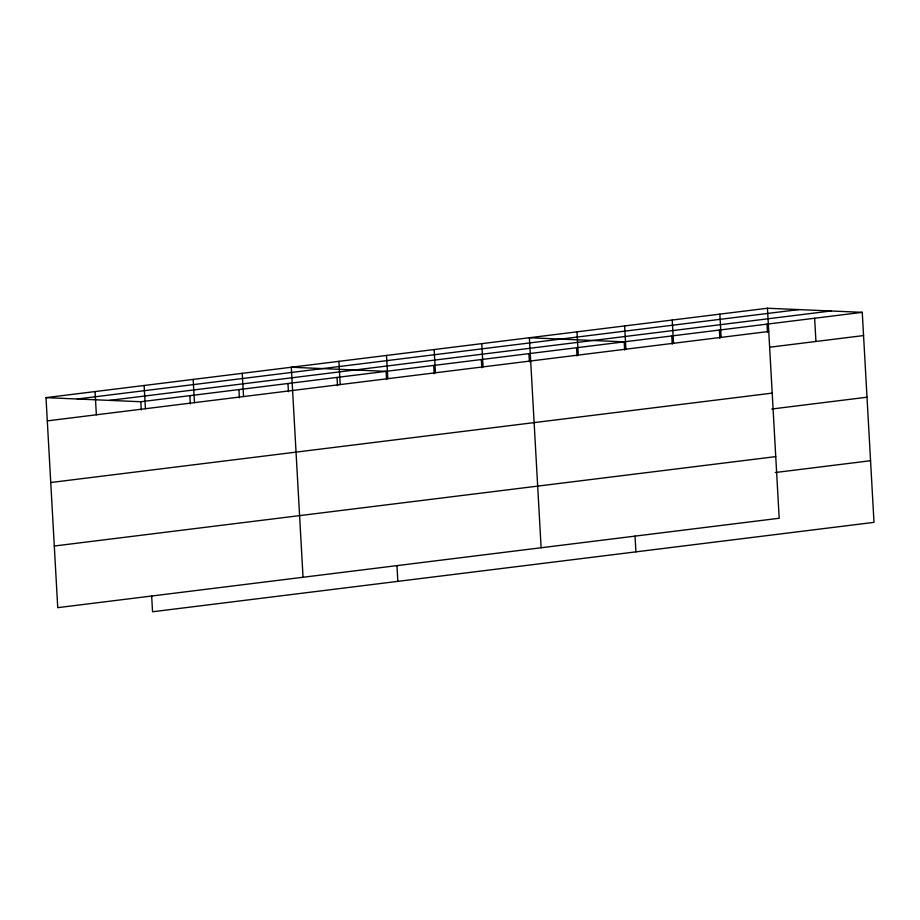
<?xml version="1.0" encoding="UTF-8"?>
<svg xmlns="http://www.w3.org/2000/svg" width="920" height="920" viewBox="0 0 920 920"><rect width="100%" height="100%" fill="white"/><g stroke="black" fill="none" stroke-linecap="round" stroke-linejoin="round"><path stroke-width="1.38" d="M767.452 308.234L779.194 518.259L57.741 607.66L46 397.647L767.452 308.234L862.258 312.34L874 522.353L152.547 611.765L151.662 595.999M77.28 398.992L798.744 309.591M109.514 400.384L830.978 310.983M46 397.647L140.806 401.741L862.258 312.34M47.3 420.877L768.752 331.476M769.73 347.208L863.558 335.57M50.749 482.517L772.202 393.116M771.776 409.02L867.008 397.21M54.291 546.02L775.755 456.619M775.318 472.523L870.55 460.724M814.637 318.24L815.936 341.481M767.027 324.139L767.487 332.339M719.842 314.134L721.142 337.375M719.405 330.038L719.865 338.238M672.221 320.034L673.52 343.275M671.795 335.938L672.255 344.137M624.611 325.945L625.91 349.174M624.634 350.037L624.174 341.837L529.379 337.743L541.121 547.756M635.042 536.096L635.915 551.862M576.99 331.844L578.289 355.074M576.564 347.737L577.024 355.948M528.942 353.648L529.403 361.847M481.758 343.643L483.057 366.884M481.332 359.547L481.792 367.747M434.148 349.542L435.436 372.784M433.711 365.447L434.171 373.647M386.526 355.442L387.826 378.683M386.561 379.546L386.101 371.346L291.295 367.241L303.036 577.265M396.957 565.593L397.842 581.359M338.905 361.341L340.204 384.583M337.042 377.418L337.502 385.629M287.983 383.502L288.443 391.702M242.236 373.324L243.535 396.566M238.924 389.585L239.384 397.785M193.177 379.408L194.476 402.638M189.865 395.657L190.325 403.868M144.118 385.48L145.417 408.721M140.806 401.741L141.266 409.94M95.059 391.563L96.359 414.793"/></g></svg>
